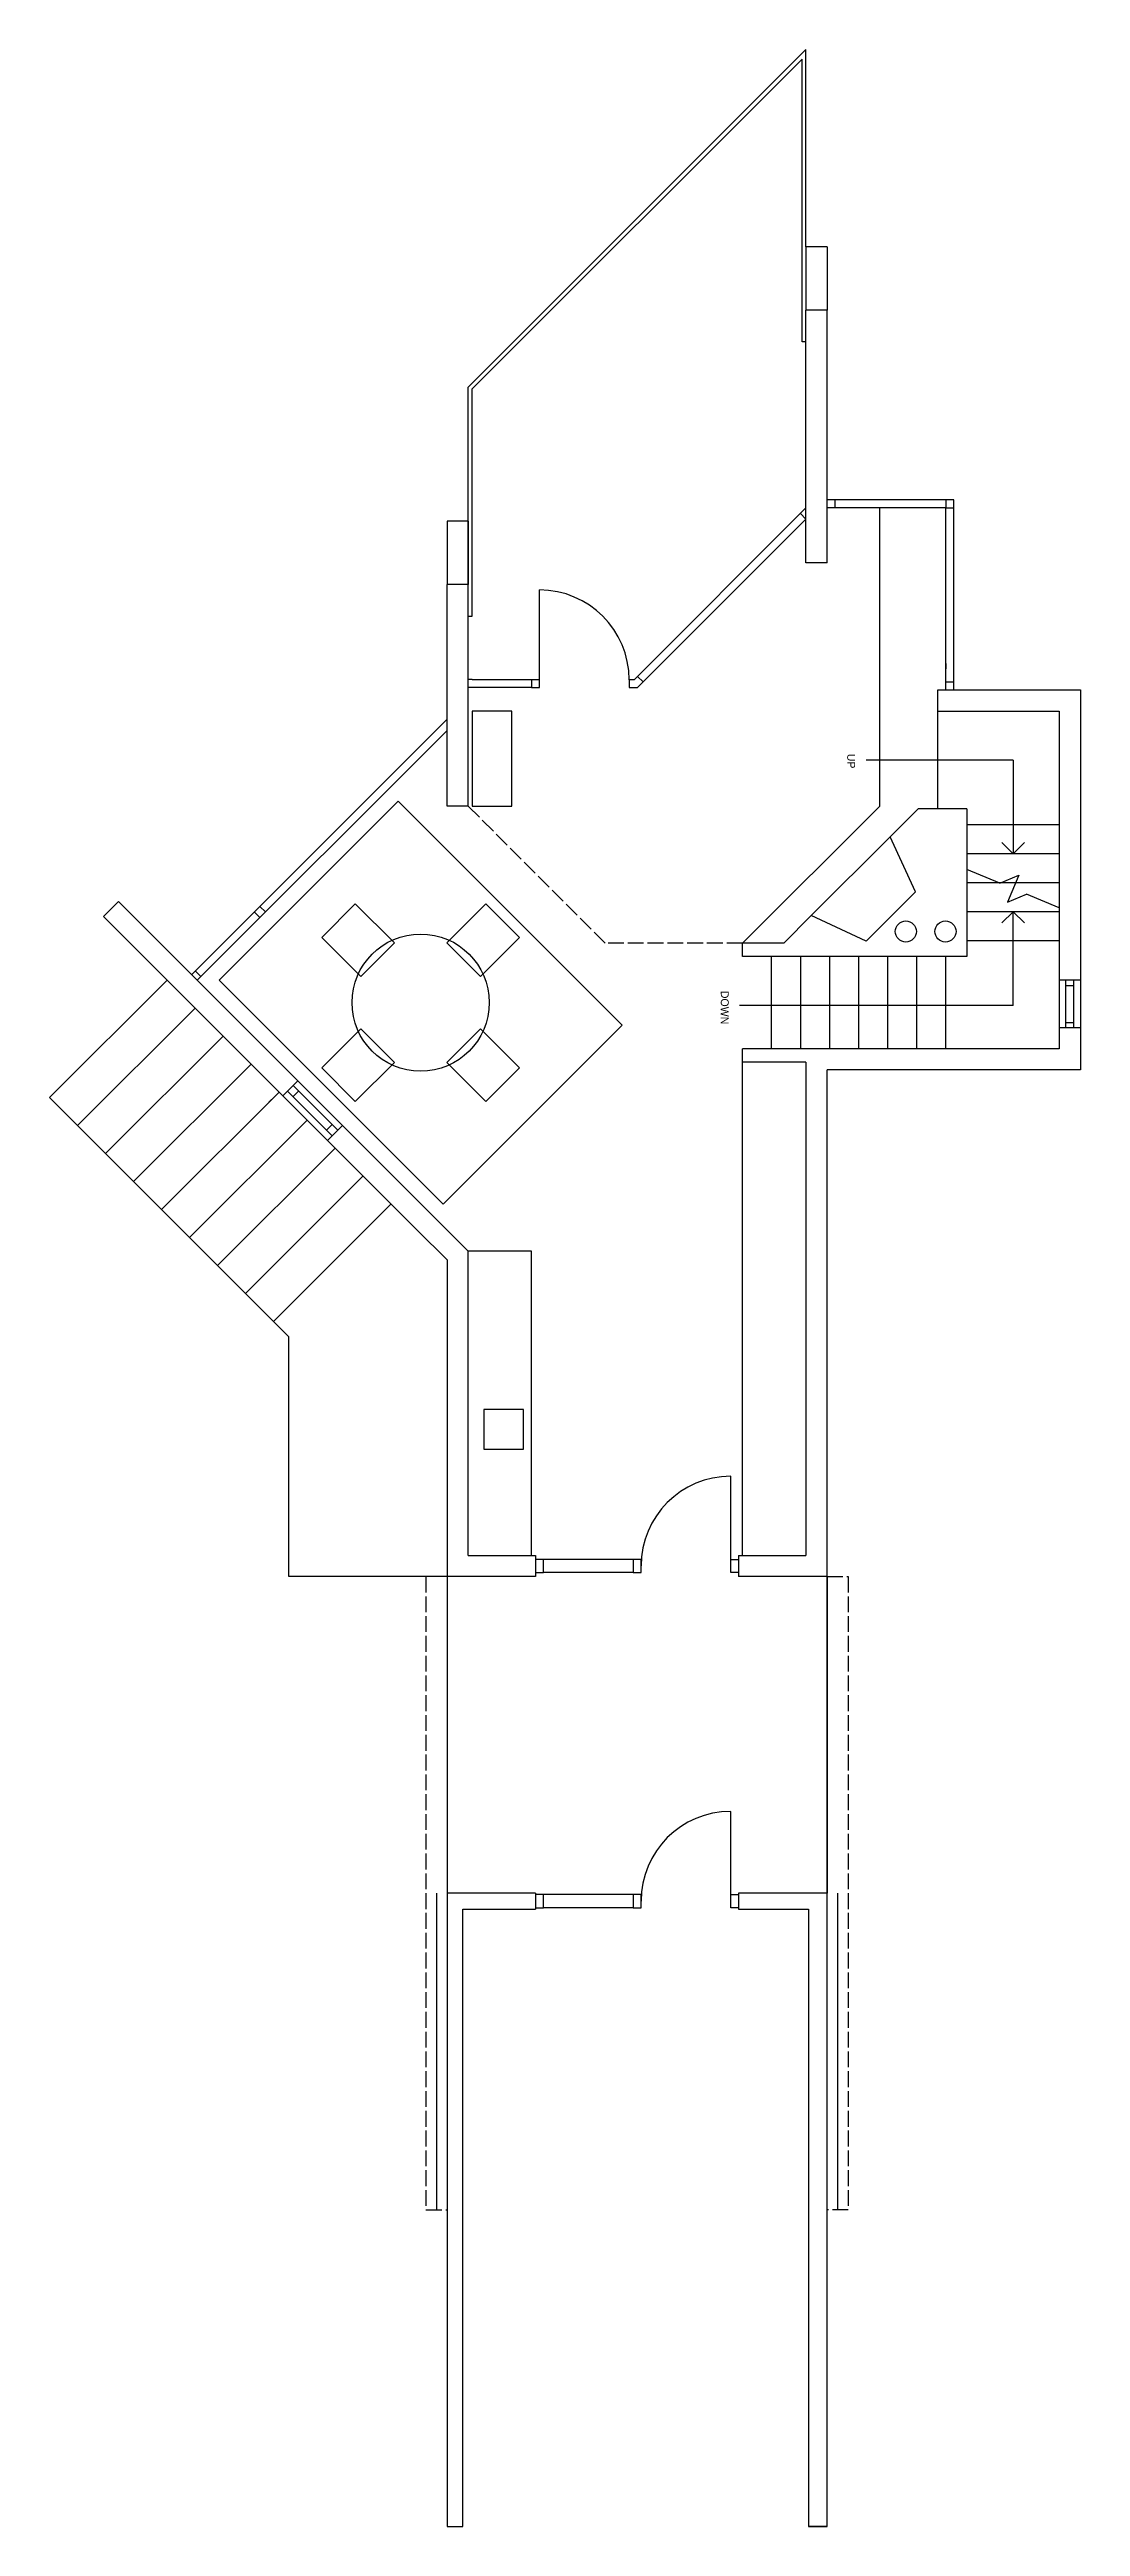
# Model space of a CAD drawing. Header units: inches. Extents: x -16498 to 2265, y 141 to 7454.
# Drawn here: x 1405 to 1796, y 1093 to 2032 of the extents above; entities that cross this region are included whole.
import ezdxf

# ---------------------------------------------------------------- set-up
doc = ezdxf.new("R2010")
doc.units = ezdxf.units.IN
doc.header["$LTSCALE"] = 0.5
doc.header["$MEASUREMENT"] = 0
doc.linetypes.add('ACAD_ISO02W100', pattern=[15, 12, -3])
doc.layers.get('0').update_dxf_attribs({"color": 253})
for name, color, linetype in [('A-doors', 254, 'Continuous'), ('A-Elev-South', 7, 'Continuous'), ('A-furniture', 33, 'Continuous'), ('A-glazing', 252, 'Continuous'), ('A-millwork', 252, 'Continuous'), ('A-soffit', 251, 'ACAD_ISO02W100'), ('A-stairs', 252, 'Continuous'), ('A-text', 254, 'Continuous'), ('A-walls', 7, 'Continuous')]:
    doc.layers.add(name, color=color, linetype=linetype)

msp = doc.modelspace()

# ---------------------------------------------------------------- linework, layer by layer
for p, q in [((1555.66, 1452.8), (1555.66, 1332.8)), ((1699.66, 1332.8), (1699.66, 1452.8)), ((1699.66, 1452.8), (1699.66, 1332.8))]:
    msp.add_line(p, q)
at = {"layer": 'A-doors'}
for p, q in [((1590.66, 1792.7), (1590.66, 1826.7)), ((1590.66, 1792.7), (1587.66, 1792.7)), ((1587.66, 1792.7), (1587.66, 1789.7)), ((1587.66, 1789.7), (1590.66, 1789.7)), ((1590.66, 1789.7), (1590.66, 1792.7)), ((1626.57, 1792.7), (1624.66, 1792.7)), ((1624.66, 1792.7), (1624.66, 1789.7)), ((1624.66, 1789.7), (1627.81, 1789.7)), ((1663.16, 1456.8), (1663.16, 1490.8)), ((1592.16, 1459.3), (1589.16, 1459.3)), ((1589.16, 1459.3), (1589.16, 1454.3)), ((1592.16, 1454.3), (1592.16, 1459.3)), ((1629.16, 1459.3), (1626.16, 1459.3)), ((1626.16, 1459.3), (1626.16, 1454.3)), ((1629.16, 1454.3), (1629.16, 1459.3)), ((1663.16, 1459.3), (1666.16, 1459.3)), ((1663.16, 1454.3), (1663.16, 1459.3)), ((1666.16, 1459.3), (1666.16, 1454.3)), ((1589.16, 1454.3), (1592.16, 1454.3)), ((1626.16, 1454.3), (1629.16, 1454.3)), ((1666.16, 1454.3), (1663.16, 1454.3)), ((1663.16, 1329.8), (1663.16, 1363.8)), ((1551.66, 1332.8), (1551.66, 1212.8)), ((1592.16, 1332.3), (1589.16, 1332.3)), ((1589.16, 1332.3), (1589.16, 1327.3)), ((1589.16, 1327.3), (1592.16, 1327.3)), ((1592.16, 1327.3), (1592.16, 1332.3)), ((1626.16, 1332.3), (1592.16, 1332.3)), ((1626.16, 1327.3), (1592.16, 1327.3)), ((1629.16, 1332.3), (1626.16, 1332.3)), ((1626.16, 1332.3), (1626.16, 1327.3)), ((1626.16, 1327.3), (1629.16, 1327.3)), ((1629.16, 1327.3), (1629.16, 1332.3)), ((1663.16, 1332.3), (1666.16, 1332.3)), ((1663.16, 1327.3), (1663.16, 1332.3)), ((1666.16, 1327.3), (1663.16, 1327.3)), ((1666.16, 1332.3), (1666.16, 1327.3)), ((1703.66, 1332.8), (1703.66, 1212.8))]:
    msp.add_line(p, q, dxfattribs=at)
for centre, start, end in [((1590.66, 1792.7), 0, 90), ((1663.16, 1456.8), 90, 180), ((1663.16, 1329.8), 90, 180)]:
    msp.add_arc(centre, 34, start, end, dxfattribs=at)
at = {"layer": 'A-Elev-South', "color": 253}
for p, q in [((1691.66, 1956.8), (1691.66, 1932.8)), ((1699.66, 1956.8), (1699.66, 1932.8)), ((1555.66, 1852.8), (1555.66, 1828.8)), ((1563.66, 1852.8), (1563.66, 1828.8)), ((1563.66, 1816.8), (1565.16, 1816.8)), ((1449.6, 1678.85), (1405.06, 1634.31)), ((1460.21, 1668.25), (1415.66, 1623.7)), ((1470.82, 1657.64), (1426.27, 1613.09)), ((1481.42, 1647.03), (1436.88, 1602.49)), ((1495.66, 1543.7), (1405.06, 1634.31)), ((1492.03, 1636.43), (1447.48, 1591.88)), ((1502.64, 1625.82), (1458.09, 1581.27)), ((1513.24, 1615.21), (1468.7, 1570.67)), ((1523.85, 1604.61), (1479.3, 1560.06)), ((1534.46, 1594), (1489.91, 1549.45)), ((1495.66, 1452.8), (1495.66, 1543.7)), ((1555.66, 1452.8), (1495.66, 1452.8))]:
    msp.add_line(p, q, dxfattribs=at)
at = {"layer": 'A-Elev-South', "color": 7}
for p, q in [((1431.2, 1708.57), (1425.54, 1702.91)), ((1425.54, 1702.91), (1493.43, 1635.03))]:
    msp.add_line(p, q, dxfattribs=at)
at = {"layer": 'A-furniture'}
for points in [[(1580.16, 1780.8), (1565.16, 1780.8), (1565.16, 1744.8), (1580.16, 1744.8), (1580.16, 1780.8)], [(1523.03, 1680.2), (1508.18, 1695.05), (1520.91, 1707.77), (1535.76, 1692.92), (1523.03, 1680.2)], [(1568.29, 1680.2), (1583.14, 1695.05), (1570.41, 1707.77), (1555.56, 1692.92), (1568.29, 1680.2)], [(1535.76, 1647.67), (1520.91, 1632.82), (1508.18, 1645.55), (1523.03, 1660.4), (1535.76, 1647.67)], [(1555.56, 1647.67), (1570.41, 1632.82), (1583.14, 1645.55), (1568.29, 1660.4), (1555.56, 1647.67)]]:
    msp.add_lwpolyline(points, dxfattribs=at)
msp.add_lwpolyline([(1537.18, 1746.66), (1469.29, 1678.78), (1554.15, 1593.93), (1622.03, 1661.81)], close=True, dxfattribs=at)
msp.add_circle((1545.66, 1670.3), 26, dxfattribs=at)
at = {"layer": 'A-glazing'}
for p, q in [((1744.66, 1860.8), (1699.66, 1860.8)), ((1702.66, 1860.8), (1702.66, 1857.8)), ((1747.66, 1860.8), (1744.66, 1860.8)), ((1744.66, 1860.8), (1744.66, 1857.8)), ((1747.66, 1788.8), (1747.66, 1860.8)), ((1626.57, 1792.7), (1691.66, 1857.8)), ((1627.81, 1789.7), (1691.66, 1853.55)), ((1691.66, 1853.55), (1689.54, 1855.68)), ((1744.66, 1857.8), (1699.66, 1857.8)), ((1744.66, 1857.8), (1747.66, 1857.8)), ((1744.66, 1788.8), (1744.66, 1857.8)), ((1629.94, 1791.83), (1627.82, 1793.95)), ((1744.66, 1798.8), (1744.66, 1796.8)), ((1747.66, 1796.8), (1747.66, 1798.8)), ((1587.66, 1789.7), (1563.66, 1789.7)), ((1587.66, 1792.7), (1565.16, 1792.7)), ((1747.66, 1791.8), (1744.66, 1791.8)), ((1458.87, 1680.9), (1555.66, 1777.7)), ((1460.99, 1678.78), (1555.66, 1773.45)), ((1482.63, 1704.66), (1484.75, 1702.54)), ((1484.75, 1706.78), (1486.87, 1704.66)), ((1460.28, 1682.32), (1462.4, 1680.2)), ((1790.16, 1660.8), (1790.16, 1678.8)), ((1790.16, 1676.8), (1793.16, 1676.8)), ((1793.16, 1660.8), (1793.16, 1678.8)), ((1790.16, 1662.8), (1793.16, 1662.8)), ((1487.09, 1631.47), (1489.21, 1633.59)), ((1497.3, 1634.69), (1499.43, 1636.81)), ((1497.31, 1638.92), (1514.29, 1621.95)), ((1510.04, 1621.95), (1512.16, 1624.07)), ((1626.16, 1459.3), (1592.16, 1459.3)), ((1626.16, 1454.3), (1592.16, 1454.3))]:
    msp.add_line(p, q, dxfattribs=at)
at = {"layer": 'A-glazing', "color": 253}
for p, q in [((1493.43, 1635.03), (1510.4, 1618.06)), ((1495.19, 1636.8), (1512.16, 1619.83)), ((1499.08, 1640.69), (1516.05, 1623.72))]:
    msp.add_line(p, q, dxfattribs=at)
at = {"layer": 'A-millwork'}
for p, q in [((1563.66, 1903.51), (1691.66, 2031.51)), ((1565.16, 1902.89), (1690.16, 2027.89)), ((1690.16, 1920.8), (1690.16, 2027.89)), ((1691.66, 1956.8), (1691.66, 2031.51)), ((1691.66, 1920.8), (1690.16, 1920.8)), ((1563.66, 1828.8), (1563.66, 1903.51)), ((1565.16, 1816.8), (1565.16, 1902.89)), ((1565.16, 1792.8), (1563.66, 1792.8)), ((1565.16, 1792.8), (1563.66, 1792.8)), ((1667.66, 1460.8), (1667.66, 1647.8)), ((1587.66, 1576.11), (1563.66, 1576.11)), ((1587.66, 1460.8), (1587.66, 1576.11)), ((1569.66, 1516.11), (1569.66, 1501.11)), ((1584.66, 1516.11), (1569.66, 1516.11)), ((1584.66, 1501.11), (1584.66, 1516.11)), ((1569.66, 1501.11), (1584.66, 1501.11))]:
    msp.add_line(p, q, dxfattribs=at)
at = {"layer": 'A-soffit'}
for p, q in [((1563.66, 1744.8), (1615.66, 1692.8)), ((1667.66, 1692.8), (1615.66, 1692.8)), ((1547.66, 1452.8), (1547.66, 1212.8)), ((1555.66, 1452.8), (1547.66, 1452.8)), ((1699.66, 1452.8), (1707.66, 1452.8)), ((1707.66, 1452.8), (1707.66, 1212.8)), ((1547.66, 1212.8), (1555.66, 1212.8)), ((1707.66, 1212.8), (1699.66, 1212.8))]:
    msp.add_line(p, q, dxfattribs=at)
at = {"layer": 'A-stairs'}
for p, q in [((1719.66, 1744.8), (1719.66, 1857.8)), ((1741.66, 1743.71), (1741.66, 1780.8)), ((1667.66, 1692.8), (1719.66, 1744.8)), ((1787.66, 1737.75), (1752.66, 1737.75)), ((1787.66, 1726.75), (1752.66, 1726.75)), ((1765.08, 1715.61), (1752.66, 1720.75)), ((1765.08, 1715.61), (1772.27, 1718.59)), ((1772.27, 1718.59), (1768.06, 1708.42)), ((1787.66, 1715.75), (1752.66, 1715.75)), ((1768.06, 1708.42), (1775.24, 1711.4)), ((1787.66, 1706.26), (1775.24, 1711.4)), ((1787.66, 1704.75), (1752.66, 1704.75)), ((1787.66, 1693.75), (1752.66, 1693.75)), ((1678.66, 1652.8), (1678.66, 1687.8)), ((1689.66, 1652.8), (1689.66, 1687.8)), ((1700.66, 1652.8), (1700.66, 1687.8)), ((1711.66, 1652.8), (1711.66, 1687.8)), ((1722.66, 1652.8), (1722.66, 1687.8)), ((1733.66, 1652.8), (1733.66, 1687.8)), ((1744.66, 1652.8), (1744.66, 1687.8))]:
    msp.add_line(p, q, dxfattribs=at)
at = {"layer": 'A-text'}
for p, q in [((1770.16, 1762.25), (1714.42, 1762.25)), ((1770.16, 1762.25), (1770.16, 1726.75)), ((1770.16, 1726.75), (1765.92, 1731)), ((1770.16, 1726.75), (1774.4, 1731)), ((1770.16, 1704.75), (1765.92, 1700.51)), ((1770.16, 1669.25), (1770.16, 1704.75)), ((1770.16, 1704.75), (1774.4, 1700.51)), ((1770.16, 1669.25), (1666.53, 1669.25))]:
    msp.add_line(p, q, dxfattribs=at)
at = {"layer": 'A-walls', "color": 253}
for p, q in [((1699.66, 1956.8), (1691.66, 1956.8)), ((1563.66, 1852.8), (1555.66, 1852.8)), ((1787.66, 1678.8), (1787.66, 1660.8)), ((1795.66, 1678.8), (1795.66, 1660.8))]:
    msp.add_line(p, q, dxfattribs=at)
at = {"layer": 'A-walls'}
for p, q in [((1691.66, 1836.99), (1691.66, 1932.8)), ((1699.66, 1932.8), (1691.66, 1932.8)), ((1699.66, 1836.99), (1699.66, 1932.8)), ((1699.66, 1836.99), (1691.66, 1836.99)), ((1563.66, 1828.8), (1555.66, 1828.8)), ((1555.66, 1744.8), (1555.66, 1828.8)), ((1563.66, 1744.8), (1563.66, 1828.8)), ((1741.66, 1788.8), (1795.66, 1788.8)), ((1741.66, 1780.8), (1741.66, 1788.8)), ((1795.66, 1788.8), (1795.66, 1678.8)), ((1741.66, 1780.8), (1787.66, 1780.8)), ((1787.66, 1780.8), (1787.66, 1678.8)), ((1563.66, 1744.8), (1555.66, 1744.8)), ((1723.66, 1733.24), (1734.13, 1743.71)), ((1752.66, 1743.71), (1734.13, 1743.71)), ((1752.66, 1743.71), (1752.66, 1687.8)), ((1723.66, 1733.24), (1693.69, 1703.27)), ((1733.22, 1712.3), (1723.52, 1733.1)), ((1431.2, 1708.57), (1499.08, 1640.69)), ((1714.49, 1693.56), (1733.22, 1712.3)), ((1683.22, 1692.8), (1693.69, 1703.27)), ((1714.49, 1693.56), (1693.69, 1703.27)), ((1667.66, 1687.8), (1667.66, 1692.8)), ((1683.22, 1692.8), (1667.66, 1692.8)), ((1752.66, 1687.8), (1667.66, 1687.8)), ((1795.66, 1678.8), (1787.66, 1678.8)), ((1787.66, 1652.8), (1667.66, 1652.8)), ((1667.66, 1647.8), (1667.66, 1652.8)), ((1787.66, 1660.8), (1787.66, 1652.8)), ((1795.66, 1660.8), (1787.66, 1660.8)), ((1795.66, 1660.8), (1795.66, 1644.8)), ((1691.66, 1647.8), (1667.66, 1647.8)), ((1691.66, 1647.8), (1691.66, 1460.8)), ((1699.66, 1452.8), (1699.66, 1644.8)), ((1795.66, 1644.8), (1699.66, 1644.8)), ((1493.43, 1635.03), (1499.08, 1640.69)), ((1510.4, 1618.06), (1516.05, 1623.72)), ((1544.34, 1584.12), (1510.4, 1618.06)), ((1516.05, 1623.72), (1563.66, 1576.11)), ((1555.66, 1572.8), (1544.34, 1584.12)), ((1555.66, 1572.8), (1555.66, 1452.8)), ((1563.66, 1460.8), (1563.66, 1576.11)), ((1563.66, 1460.8), (1589.16, 1460.8)), ((1589.16, 1460.8), (1589.16, 1452.8)), ((1666.16, 1460.8), (1666.16, 1452.8)), ((1666.16, 1460.8), (1691.66, 1460.8)), ((1589.16, 1452.8), (1555.66, 1452.8)), ((1699.66, 1452.8), (1666.16, 1452.8)), ((1555.66, 1332.8), (1555.66, 1092.8)), ((1589.16, 1332.8), (1555.66, 1332.8)), ((1561.66, 1092.8), (1561.66, 1326.8)), ((1561.66, 1326.8), (1589.16, 1326.8)), ((1589.16, 1332.8), (1589.16, 1326.8)), ((1666.16, 1332.8), (1666.16, 1326.8)), ((1699.66, 1332.8), (1666.16, 1332.8)), ((1666.16, 1326.8), (1692.66, 1326.8)), ((1692.66, 1326.8), (1692.66, 1092.8)), ((1699.66, 1092.8), (1699.66, 1332.8)), ((1555.66, 1092.8), (1561.66, 1092.8)), ((1699.66, 1092.8), (1692.66, 1092.8)), ((1692.66, 1092.8), (1699.66, 1092.8))]:
    msp.add_line(p, q, dxfattribs=at)
for centre in [(1729.51, 1697.27), (1744.51, 1697.27)]:
    msp.add_circle(centre, 4, dxfattribs=at)

# ---------------------------------------------------------------- texts
at = {"layer": 'A-text'}
for s, p in [('UP', (1707.3, 1764.63)), ('DOWN', (1659.4, 1674.78))]:
    msp.add_text(s, height=3, rotation=270, dxfattribs=at).set_placement(p)

doc.saveas('drawing.dxf')
